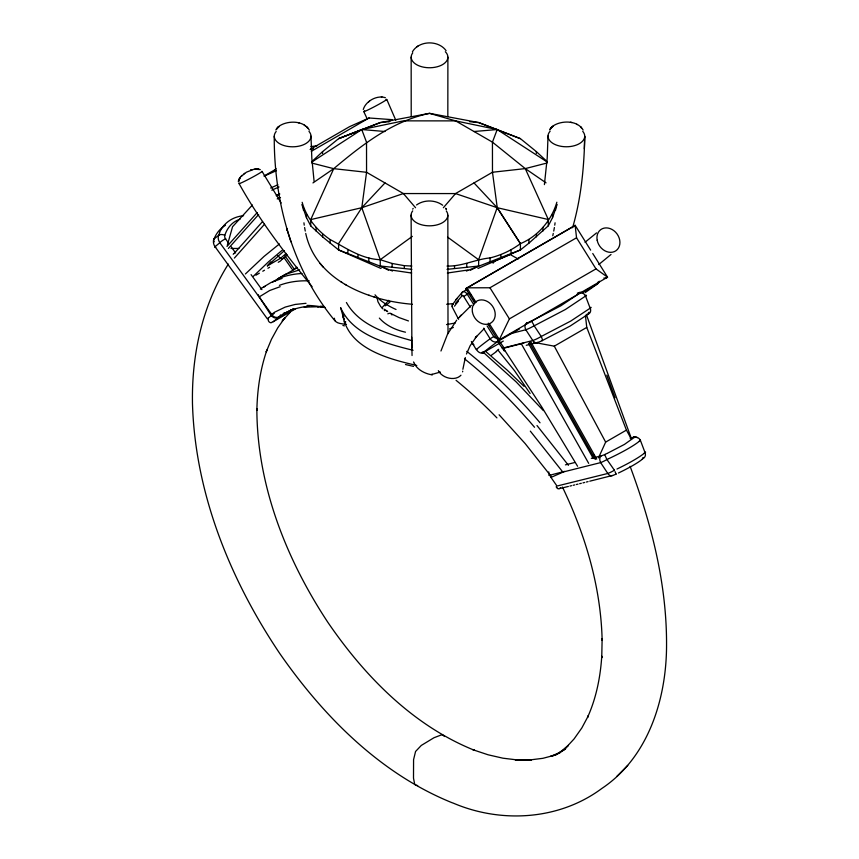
<?xml version="1.0" encoding="UTF-8"?>
<svg xmlns="http://www.w3.org/2000/svg" width="859" height="859" viewBox="0 0 859 859"><rect width="100%" height="100%" fill="white"/><g stroke="black" fill="none" stroke-linecap="round" stroke-linejoin="round"><path stroke-width="1.29" d="M411.214 116.566L411.16 57.113M447.829 116.684L447.893 57.199M238.48 181.861L240.488 176.975L246.393 172.208L254.21 169.159L260.277 169.599M447.84 215.265L448.011 333.679M238.469 181.367L238.641 180.207L238.458 181.539M548.021 135.958L547.215 158.024L544.402 184.61M584.335 148.865L584.743 136.366C584.131 167.14 581.199 198.085 572.588 227.732M363.282 109.48C365.698 101.061 377.09 94.855 385.412 97.722M280.506 314.909L279.766 316.584L273.248 321.642M432.12 374.814C425.817 373.955 417.495 370.208 414.253 363.325M554.764 225.176L555.064 222.803M462.883 369.273L465.32 357.548M553.744 231.071L554.388 227.538M499.433 341.238L504.018 347.831L503.879 349.86M552.777 235.753L553.271 233.423M447.024 266.065C461.927 266.558 475.424 259.311 490.049 257.925C501.022 255.23 511.352 250.388 520.414 243.634C537.917 236.472 551.682 220.194 556.847 202.219M334.355 318.217C334.291 323.832 342.462 323.779 346.488 324.337M478.001 268.47L520.414 249.937L528.929 243.151L548.31 225.81L552.552 217.595L557.158 204.453M440.957 350.998L447.55 334.14L456.687 320.149M493.045 263.187L494.763 261.093L510.203 254.554L518.245 259.031M227.334 245.223L232.574 226.712L252.406 205.011M225.563 238.856A4.177 3.361 44.2 0 1 224.833 235.259C227.044 228.322 232.048 221.955 239.103 219.539M274.171 313.395L267.321 318.807L215.04 246.705A8.128 6.936 47.8 0 1 213.955 239.027L218.648 235.355L219.657 232.8M470.313 270.263L478.635 266.043L478.635 259.74L497.168 207.674L474.018 182.924L455.538 193.576L443.362 207.738M466.469 354.015L470.098 345.812L476.745 336.191L475.306 337.823L484.412 328.406M213.988 239.049L214.954 236.923A41.329 33.308 44.2 0 1 225.466 225.283M380.999 268.47L338.586 249.937L322.64 236.912L310.743 225.896L310.743 219.593L333.732 168.665C361.95 144.903 392.617 120.979 429.554 113.345L478.764 122.579L520.414 138.653L536.36 151.603L547.355 161.814M598.487 457.879L605.649 442.106L626.426 430.112L586.761 327.419L585.451 315.725M270.725 261.888L267.396 265.861L280.592 258.248L286.24 253.426M488.309 324.723L498.177 340.508L499.315 339.67L509.398 318.882L595.985 268.888L607.549 277.189L606.4 278.015L603.823 278.091M412.406 51.808C419.149 40.287 438.477 39.944 446.111 50.702M381.729 308.016L388.697 300.339M228.333 264.089C202.67 304.752 191.879 353.478 192.448 401.228L192.448 402.785C194.875 492.787 229.954 579.363 279.701 653.409C323.349 716.181 380 773.519 451.92 802.66L453.434 803.197C501.452 823.62 559.316 820.055 601.74 788.53C648.201 757.595 666.359 699.28 666.552 645.818L666.552 644.314C666.713 583.261 651.229 523.26 630.109 466.34M549.717 129.945C553.056 121.527 575.949 117.458 583.143 130.053M412.707 209.124L413.168 208.393M275.911 130.02C279.379 121.602 302.11 117.64 309.337 130.117M273.967 171.102L275.997 168.525M455.549 303.345L462.121 295.732A3.071 2.47 43.6 0 1 462.529 292.017L466.845 289.515M455.957 299.576L462.529 292.017A4.553 2.513 57.2 0 1 467.232 294.207L473.878 304.773M458.115 318.506L471.366 305.364M459.576 316.81L461.015 315.156M234.131 253.469L262.543 221.59M234.378 258.076L264.561 224.21M226.98 246.458L257.228 212.56M228.387 248.434L258.634 214.535M290.063 312.451L282.214 320.976L285.048 317.572L277.747 327.848L271.455 339.316L266.193 351.9L266.934 350.01C260.202 369.359 257.313 389.836 256.862 410.269L256.862 408.712C256.916 485.152 286.144 559.08 327.784 622.217C364.667 676.162 412.911 725.544 474.479 750.304L472.965 749.757L488.116 754.793L502.955 758.196L517.365 759.936M415.552 207.728L403.386 193.554L384.982 182.924L361.8 207.706L338.586 243.634L338.586 249.937L392.542 271.025M272.206 315.049L219.829 242.753A4.778 0.88 -31.1 0 1 225.606 238.791M616.891 776.332L627.746 765.423M245.416 273.957L264.024 256.433L279.4 243.956M253.416 276.222L268.631 261.705L282.02 250.388M311.581 161.889L322.554 151.667L338.586 138.653L380.365 122.547L429.554 113.345L455.614 120.883L497.2 129.537L547.151 161.975M241.239 176.138L242.088 175.322L241.572 175.816M640.288 440.248A4.8 4.51 44.2 0 0 634.146 437.499L624.461 444.404L607.732 453.123M267.332 265.903L284.329 250.678M640.331 439.98L639.343 441.129M642.124 459.275L642.929 458.588A4.789 4.445 44.6 0 0 644.969 452.586L645.571 452.167L644.776 452.328M281.956 259.547L287.25 254.919M644.959 452.607L644.057 453.369M385.133 305.879L390.061 301.938M598.777 264.518L611.017 254.479M585.011 242.281L596.554 232.886M219.829 242.753L215.04 246.705A4.703 0.859 -31.2 0 0 215.738 247.295M590.562 307.436A9.256 0.666 -22.6 0 1 590.144 308.209A4.724 4.048 53 0 1 588.426 313.997L570.129 326.066L542.126 340.669A4.682 0.612 -24.6 0 1 537.723 342.408L532.075 343.847M292.028 309.562L278.37 317.508C286.885 310.69 298.427 306.974 309.444 306.255M278.316 317.529L277.554 317.862A6.142 4.993 53.8 0 1 271.455 315.768L270.81 314.909L274.88 312.053L285.209 307.092L295.163 304.44L306.019 303.313M496.566 351.492L491.38 355.261M272.475 282.106L285.199 274.45L299.651 269.855M291.663 309.798L290.814 310.249M270.81 314.909L259.278 296.87L269.651 290.525L280.152 286.691M462.131 295.732A1.514 0.848 59.9 0 1 463.699 296.462L469.422 292.94M483.531 328.213L490.145 338.8L493.721 336.524L487.107 325.937M302.175 202.305C306.212 217.499 317.304 230.749 330.157 239.564C346.091 247.993 361.424 258.988 380.236 259.708L412.331 236.365M573.995 226.164L575.143 225.326L590.638 250.13M244.632 173.314L244.02 173.765M369.553 101.19L368.522 101.942M261.608 288.152L271.176 282.418L282.117 278.391M416.529 204.968C424.099 199.535 435.212 199.696 442.675 205.237M275.299 280.485L274.805 280.872A6.142 5.014 53.8 0 0 274.375 281.333M312.955 182.924L333.732 168.665L366.557 172.294L384.982 182.924M417.946 46.053L416.701 46.891M277.597 278.928L296.913 267.901M311.796 162.05L361.746 129.559L403.462 120.861L455.614 120.883L492.443 142.143L525.268 168.6L546.045 182.849M292.726 270.005L297.074 267.278M264.164 175.966L275.718 169.298M310.346 149.305L349.602 126.638L369.048 117.984L392.091 119.648L388.633 121.645M311.323 151.313L369.048 117.984M255.907 275.191L259.343 273.205M262.779 271.229L264.497 270.231M267.933 268.255L269.651 267.256M278.241 262.296L279.959 261.308A6.12 4.939 44.2 0 0 281.913 258.656M260.374 289.096L261.179 288.624M263.595 287.228L265.216 286.294M277.94 278.95L281.161 277.092M474.018 182.924L492.475 172.251L525.268 168.6L546.979 163.027M293.177 308.95L292.575 309.229L293.209 308.939M295.26 308.993L273.033 321.824A6.657 5.369 44.3 0 1 271.412 322.415L271.401 322.404M572.846 226.83L465.761 288.656L474.92 303.302M476.069 302.475L466.909 287.819L489.952 287.765L576.539 237.782L575.143 225.326L465.761 288.656L467.801 290.363M498.177 340.508L607.549 277.189L592.753 253.512M519.48 328.922L497.715 341.485A156.875 7.763 -32 0 0 483.273 352.641M582.735 292.404L597.241 284.028A6.088 4.961 54 0 0 599.249 281.226M503.299 341.077L483.241 352.652A6.228 1.986 59 0 1 481.759 352.415M533.375 342.269L554.291 346.166L586.761 327.419M476.616 349.463L476.52 349.527A5.938 4.843 55.5 0 0 483.316 352.974M440.345 372.054L432.131 374.374M560.197 752.581L554.86 755.319L565.598 748.865L558.554 753.397L568.357 745.387L565.286 748.436L574.102 738.901L581.833 727.949L588.415 715.644L587.556 717.362C596.243 698.12 600.398 677.171 601.772 656.179L601.74 657.779L602.138 638.742L602.138 640.234C600.892 586.976 585.376 534.835 562.441 487.042M564.599 471.376L549.717 475.263L551.22 477.303M526.771 322.952A4.682 0.612 -24.6 0 0 531.12 321.234L560.723 305.858L579.771 293.144A4.671 0.612 -24.6 0 0 579.181 292.683L577.323 293.155M612.574 475.532A4.703 3.543 74.1 0 1 607.882 473.416A8.128 1.095 -29.9 0 0 614.41 470.238L614.572 470.152M607.173 453.38L605.778 454.035M608.709 458.685L609.911 458.115A42.112 5.541 -24.6 0 0 639.558 441.043M589.779 481.19L612.553 475.457A4.155 0.548 -24.6 0 0 616.032 474.114L616.182 474.05M607.517 459.243L608.118 458.964M605.219 454.293L604.661 454.551A4.177 0.548 -24.6 0 1 601.354 455.818L596.318 457.095M264.228 176.095L276.383 170.683M270.66 188.014L277.854 184.803M271.798 190.172L279.003 186.972M276.501 195.358L279.744 193.919M276.265 195.755L279.572 194.284M277.21 198.955L280.517 197.473M560.004 752.452L550.694 756.349L554.914 755.158L542.845 758.325L529.23 760.011L531.238 760.011L515.4 759.936L531.238 760.011M466.351 271.047L520.414 249.937L520.414 243.634L497.254 207.706L492.475 172.251L492.443 142.143L497.2 129.537L474.018 131.513M273.957 281.322L274.096 281.28A6.142 4.993 53.8 0 1 275.299 281.076M550.973 477.4L556.986 486.044L607.807 473.47L600.634 462.614L563.042 472.031M239.414 219.432L240.026 219.228M284.436 313.052L283.255 313.342M510.31 333.721L525.815 329.749A9.331 1.353 -29.1 0 0 532.44 326.721L565.351 309.53L585.548 296.076A8.654 0.623 -22.6 0 0 586.225 295.657M504.018 347.831L532.784 340.518L525.815 329.749M502.461 348.453A6.088 0.805 -24.6 0 0 503.395 348.292L521.284 343.761A4.617 0.601 -24.6 0 0 524.011 342.784M526.277 345.307L530.164 344.33M630.098 438.133L633.448 437.285M591.314 458.352L594.653 457.514M574.918 462.486L565.415 464.859M582.993 482.876L584.678 482.457M586.364 482.039L588.071 481.62M579.653 483.703L581.318 483.295M310.26 149.53L311.334 149.262M576.368 484.508L578.01 484.111M569.946 486.076L571.536 485.689M573.136 485.303L574.746 484.906M568.379 486.452L559.273 488.642A6.357 2.856 -63.3 0 1 556.997 487.611M310.743 219.593L361.8 207.706L403.386 193.554L455.538 193.576L497.254 207.706L548.31 219.517L548.31 225.81M455.173 323.027L446.53 324.595M312.418 149.026L313.514 148.8M467.951 270.005L447.346 273.033M310.947 146.567L316.982 145.815M447.024 269.361L478.635 266.043M255.51 168.965L258.988 169.105L257.485 168.901M254.876 169.04L257.045 168.869M446.637 304.258L452.274 303.689M389.61 121.645L380.365 122.547L338.586 138.653L361.746 129.559L366.525 142.186L366.557 172.294L361.8 207.706L380.236 259.708L380.236 266.011L388.59 270.241M304.14 307.146L318.474 306.727L317.476 306.674L325.132 307.436M345.78 321.921L344.051 321.9M381.353 96.777L381.944 96.766M417.667 785.556L415.563 785.105L414.629 783.988L413.501 778.147L413.576 759.646L415.563 751.475L421.297 745.429L433.988 737.731L441.333 734.928L443.437 735.379L444.371 736.507M231.007 248.444L238.866 248.466M380.236 259.708L392.112 263.466L404.342 265.667L411.837 266.054M320.3 306.201L324.068 306.513M361.832 129.537L384.982 131.513M380.236 266.011L411.837 269.35M469.529 121.677L478.764 122.579L520.414 138.653M411.654 273.033L391.049 270.005M412.363 304.258C369.037 300.8 316.015 280.775 305.729 233.423M416.776 365.462C388.204 358.901 348.163 348.647 342.677 314.577L344.062 319.698L340.583 307.608C352.877 334.967 386.389 343.675 413.082 350.289M570.43 122.236L572.051 122.569M405.512 364.538L413.512 366.385M411.815 340.615C387.806 334.022 359.395 325.658 346.413 302.508M311.967 163.103L333.732 168.665M342.891 325.454L344.395 325.862M298.288 122.697L299.061 122.923M368.801 295.174L369.477 295.389M373.848 296.817L374.46 297.021M408.454 320.944L398.984 317.551L390.652 313.449M280.335 258.172L277.693 255.574M576.679 124.287L577.302 124.609M341.163 281.956L342.022 282.482M345.2 284.404L346.016 284.909M387.033 311.183L387.656 311.581L384.521 309.251M304.247 125.146L305.482 125.983M447.625 237.159L478.635 259.74M471.892 343.171L473.867 344.706M485.238 351.041L507.261 370.186L523.979 386.303M482.715 351.793L516.205 381.933L543.36 410.57M384.274 310.174L384.939 310.743M382.438 308.424L383.028 309.004M499.1 414.79L525.15 443.566L551.725 477.089L562.913 472.171L530.314 431.121M319.967 263.402L323.446 267.385M498.016 350.118L514.562 370.777L530.1 393.476M536.993 425.538L568.433 465.288M380.859 306.642L381.364 307.232M312.075 286.659C285.51 253.985 259.536 220.527 239.081 183.611M335.064 320.944C292.425 269.554 273.924 202.23 274.246 136.259M380.397 306.029L377.949 301.745L377.015 297.407M261.92 289.633L251.075 274.622M498.306 342.451L504.158 350.655M235.602 252.986L231.135 246.716M225.552 238.856L228.902 243.58M604.704 454.647L606.916 459.522L614.41 470.227M284.082 257.721L292.028 269.103M284.995 255.832L294.025 268.846M503.395 348.292L541.986 407.327L577.57 466.254M446.132 209.027L445.617 208.243L446.465 209.607M259.268 296.838L258.806 296.011A6.142 5.004 53.9 0 1 258.366 294.766M497.178 207.749L520.414 243.634M281.183 202.982L262.049 171.403M576.539 237.782L595.985 268.888M489.952 287.765L509.398 318.882M489.458 323.886L499.315 339.67M469.959 293.789L471.033 295.517M473.202 298.975L474.823 301.563M488.32 323.177L489.405 324.906M463.688 296.462L470.303 307.05M471.366 341.485L476.251 349.634A140.361 6.936 -32 0 1 489.888 338.951M596.726 459.136L530.755 341.775L529.348 342.129L595.319 459.49M528.51 343.525L593.29 458.47M521.284 343.761L588.683 463.355M626.426 430.112L631.397 439.174M458.599 319.29L451.791 306.201M554.291 346.166L605.649 442.106M414.049 362.938L413.566 361.961M301.863 204.539L306.48 217.681L310.743 225.896M363.776 111.606L367.287 119.079M386.765 99.408L395.784 120.206M525.268 168.6L548.31 219.517M615.033 471.612L616.053 474.071M593.558 454.561L595.008 458.223M640.352 440.216L645.012 452.564M586.246 314.308L631.558 439.046M606.808 375.147L615.044 397.824M287.303 230.48L286.681 228.537L290.922 241.808M432.077 374.803L431.948 374.127M304.612 227.538L305.256 231.071M344.76 321.706L345.114 323.671M303.936 222.803L304.236 225.176M314.083 181.249L311.838 158.432L310.979 136.151M411.901 348.056L411.107 215.158M411.654 337.125L412.052 355.519M555.612 207.309L555.612 210.079M552.552 213.945L552.552 217.595M542.92 227.399L542.92 231.05M536.36 151.603L536.36 153.439M536.446 234.077L536.446 236.848M528.929 239.5L528.929 243.151M511.008 249.851L511.008 253.502M500.872 254.618L500.872 257.378M490.049 257.925L490.049 261.576M466.759 263.488L466.759 267.138M454.518 265.689L454.518 268.448M404.342 265.667L404.342 268.438M392.112 263.466L392.112 267.117M368.833 257.883L368.833 261.533M358.01 254.575L358.01 257.335M347.884 249.797L347.884 253.448M330.157 239.564L330.157 243.215M322.64 234.142L322.64 236.912M322.554 151.667L322.554 153.514M316.144 227.463L316.144 231.125M306.48 214.031L306.48 217.681M303.41 207.395L303.41 210.165M290.782 310.217A47.814 38.644 46.1 0 1 285.038 312.934M559.413 488.578A6.657 0.87 -24.7 0 1 560.68 487.805M600.72 462.518A4.778 3.586 74 0 1 601.3 455.732M606.916 459.533A8.171 1.074 -30.1 0 1 600.666 462.582M633.437 437.285A4.177 0.548 -24.6 0 1 634.167 437.521M644.186 453.316A41.329 5.444 -24.6 0 1 616.987 469.025M642.274 459.243A35.004 4.606 -24.6 0 1 618.426 473.019M549.663 475.306A5.766 0.655 -33.1 0 1 549.288 474.823M549.824 475.156A4.682 3.79 73 0 1 548.772 471.913M556.696 487.654A8.375 4.682 -50.2 0 1 556.181 486.699M643.294 457.482A4.703 4.016 77.9 0 1 642.983 457.826M633.416 437.188A4.778 4.059 76 0 1 637.26 437.693M642.972 458.191A4.155 0.548 -24.6 0 1 642.929 458.588M456.065 380.322A267.235 140.404 50.2 0 1 496.932 417.893M466.781 351.352A296.033 161.503 50.7 0 1 540.021 422.778M464.526 358.815A289.913 159.366 50.7 0 1 534.534 427.277M460.95 375.211A12.992 9.438 18.4 0 1 449.171 378.175A12.992 9.438 18.4 0 1 438.358 370.659M462.7 371.163A12.992 9.438 18.4 0 1 462.614 371.85M502.257 348.067A6.088 0.805 -24.6 0 1 502.955 347.476M525.88 329.695A4.735 3.823 75.5 0 1 526.717 322.887M579.17 292.597A4.735 3.812 75.5 0 1 583.164 293.381M537.745 342.473A4.682 3.769 75.5 0 1 532.827 340.486A9.256 1.364 -29.1 0 0 541.234 336.481L570.784 321.041L590.154 308.198L585.505 295.979A4.724 4.08 52 0 0 579.739 293.08M542.158 340.722A4.724 0.945 63.7 0 0 541.213 336.47L534.137 325.765A4.735 0.88 64.1 0 0 531.087 321.169M504.77 350.665A7.785 2.33 -58.4 0 1 503.632 350.214M585.344 295.475A9.331 0.666 -22.7 0 1 586.182 295.668M589.081 312.225A4.682 3.769 75.5 0 1 588.039 313.406A4.671 0.612 -24.6 0 1 588.383 313.932M453.165 304.301A7.817 0.859 -34.5 0 1 452.489 304.623M452.929 304.269A77.192 7.001 -40.3 0 1 456.934 298.814M452.51 304.58A4.22 2.201 41.5 0 0 452.135 304.891A5.884 3.049 35.7 0 0 452.468 306.309M497.168 338.017A3.039 2.48 54 0 1 493.732 336.524M490.156 338.79A6.088 4.961 54 0 0 497.705 341.474A3.06 1.772 60 0 0 498.241 339.745M454.475 306.191A87.35 8.633 -39.7 0 1 458.373 301.251M585.108 292.618A156.875 7.763 -32 0 0 597.284 284.007A3.06 1.815 58.6 0 0 597.8 282.192M497.651 338.027A3.06 1.772 60 0 1 497.812 338.339M233.218 254.285A4.617 3.715 44.2 0 1 234.142 253.48M261.641 171.446A13.003 0.655 -28 0 1 250.484 178.285A13.003 0.655 -28 0 1 239.543 183.128M344.051 316.295A6.883 2.695 -12.5 0 1 342.934 315.65M307.028 305.417A267.235 120.732 56.5 0 1 324.573 307.436M281.548 277.382A296.033 136.699 57.9 0 1 301.981 273.484M279.4 285.349A289.913 133.993 58.2 0 1 309.24 280.872M219.872 242.732A8.171 6.979 48.2 0 1 218.615 235.345M214.245 241.798A4.789 2.652 19 0 1 214.031 239.07M218.701 235.387A4.8 2.577 16.2 0 1 224.833 235.269M219.442 232.682A42.112 33.931 44.2 0 1 243.602 215.706M279.379 316.617A5.766 5.036 52.8 0 1 272.11 315.124M268.362 319.527A8.375 4.886 -70 0 1 268.18 318.259M271.219 322.801A6.357 4.392 -55.9 0 1 268.18 320.096M386.088 99.537A13.003 0.655 -28 0 1 374.953 106.409A13.003 0.655 -28 0 1 364.688 110.822M396.042 309.487A58.852 26.199 9.5 0 1 375.029 294.82M387.806 313.857A6.12 3.533 -60 0 1 391.94 314.963M453.359 327.44A58.852 40.276 -11.6 0 1 449.536 328.911M405.469 332.186A58.852 40.276 -11.6 0 1 379.356 318.109M498.703 349.302A86.684 60.871 13.3 0 1 496.319 351.32M446.304 210.97A18.361 10.609 0 0 1 429.403 225.82A18.361 10.609 0 0 1 412.696 210.885M308.993 131.395A18.361 10.598 0 0 1 292.715 146.803A18.361 10.598 0 0 1 276.168 131.502M582.746 131.363A18.361 10.609 0 0 1 566.242 146.771A18.361 10.609 0 0 1 550.136 131.202M445.316 51.744A18.361 10.598 0 0 1 430.606 67.732A18.361 10.598 0 0 1 412.76 52.85M238.813 179.692L238.566 180.54L239.199 178.844L238.813 179.692M239.844 177.824L239.5 178.328L239.844 177.824M550.802 128.41L550.232 129.161L551.682 127.454L550.802 128.41M276.995 128.496L276.426 129.237L278.595 126.885L276.995 128.496M552.112 127.035L551.435 127.701L553.142 126.155L552.112 127.035M279.035 126.509L278.305 127.132L279.035 126.509M251.848 169.76L250.645 170.179L251.848 169.76M307.425 127.68L306.813 127.068L307.801 128.066L307.425 127.68M581.017 127.379L580.609 126.971L581.607 127.98L581.017 127.379M597.177 240.241A13.003 10.598 53.9 0 0 616.075 250.645A13.003 10.598 53.9 0 0 612.048 229.471A13.003 10.598 53.9 0 0 597.177 240.241M472.429 312.01A13.003 10.598 53.9 0 0 491.208 322.759A13.003 10.598 53.9 0 0 487.547 301.584A13.003 10.598 53.9 0 0 472.429 312.01"/></g></svg>
